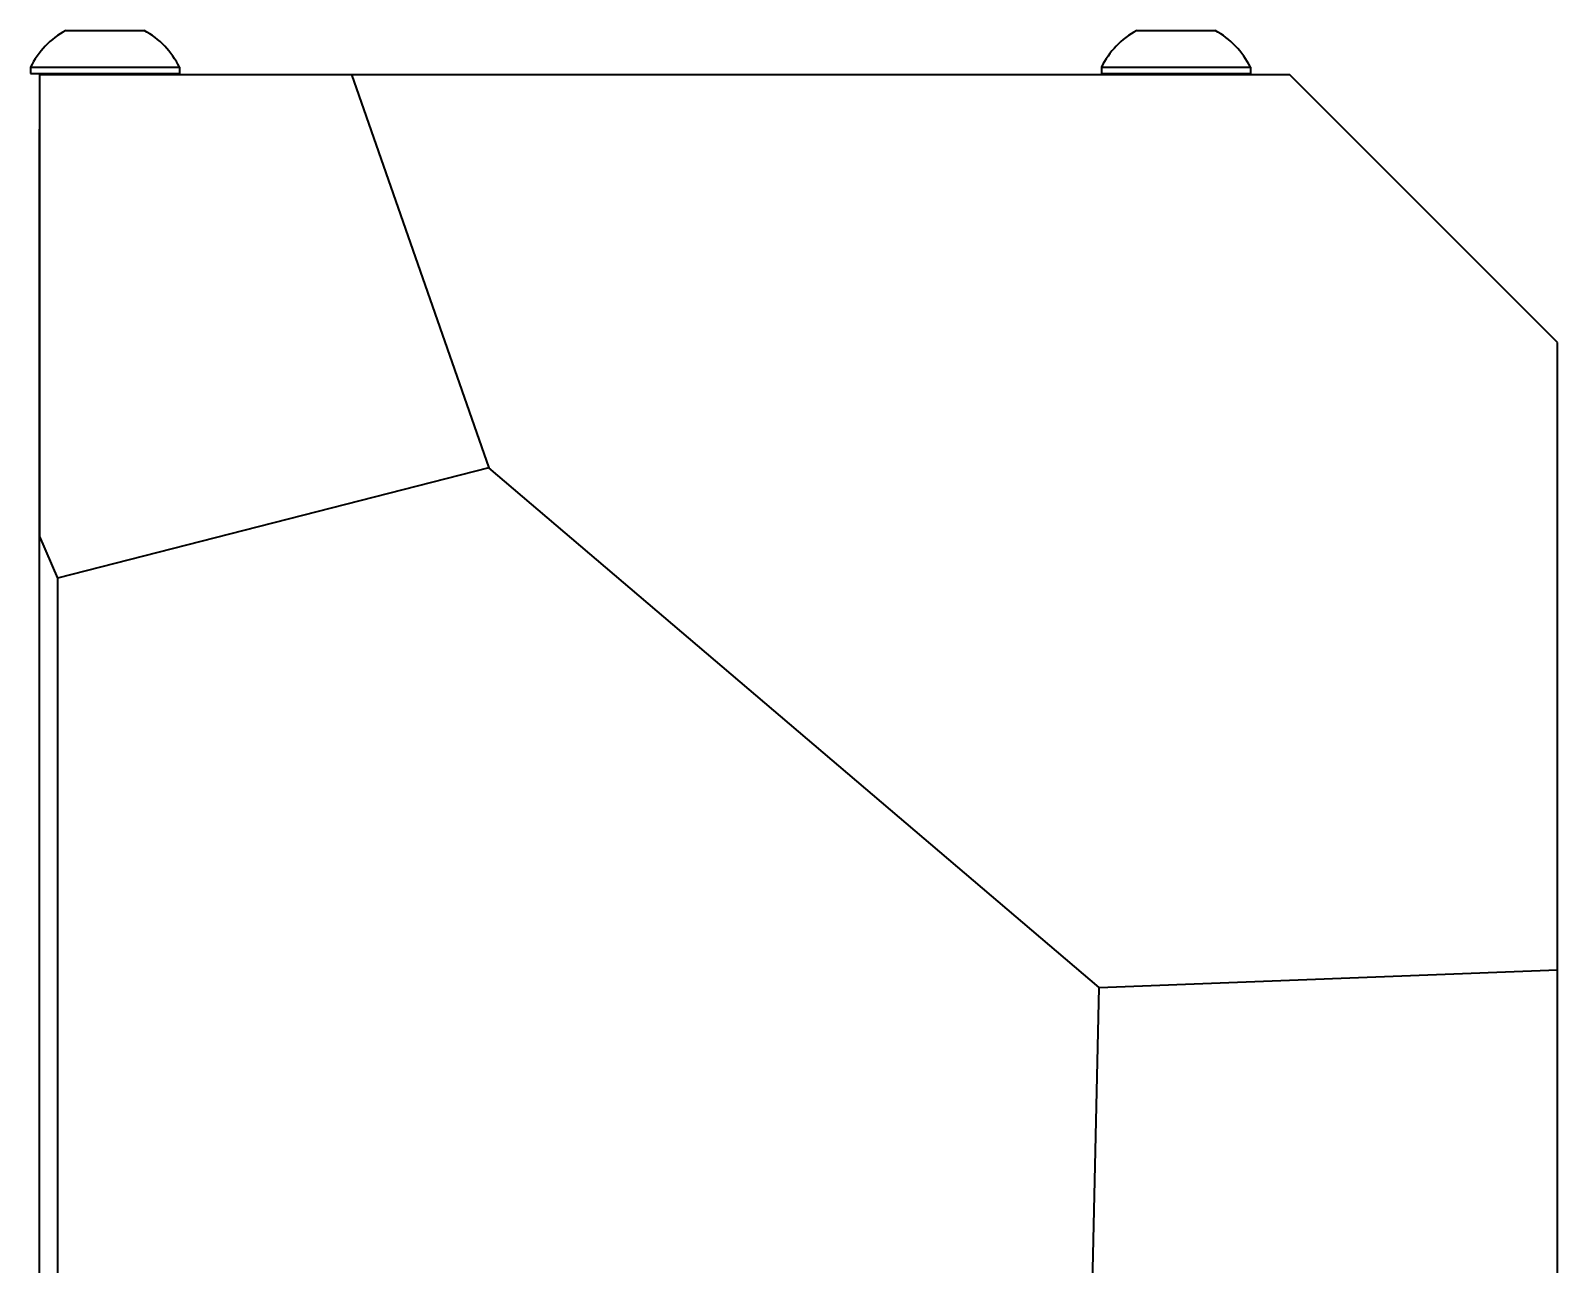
# Model space of a CAD drawing. Header units: millimetres. Extents: x 15 to 415, y 5 to 292.
# Drawn here: x 55.34 to 69.95, y 114.02 to 125.83 of the extents above; entities that cross this region are included whole.
import ezdxf

# ---------------------------------------------------------------- set-up
doc = ezdxf.new("R2010")
doc.units = ezdxf.units.MM
doc.layers.add('Geometries', color=7, linetype='Continuous')

msp = doc.modelspace()

# ---------------------------------------------------------------- linework, layer by layer
at = {"layer": 'Geometries', "linetype": 'Continuous', "lineweight": 40}
for p, q in [((55.6728, 125.829), (56.4228, 125.829)), ((65.9228, 125.829), (66.6728, 125.829)), ((55.3353, 125.4783), (56.7603, 125.4783)), ((55.3353, 125.4783), (55.3353, 125.4165)), ((55.3353, 125.4165), (55.6728, 125.4165)), ((55.4197, 125.4085), (55.6728, 125.4085)), ((55.4197, 125.4085), (55.4197, 124.8835)), ((55.6728, 125.4165), (56.4228, 125.4165)), ((55.6728, 125.4165), (55.6728, 125.4085)), ((55.6728, 125.4085), (56.4228, 125.4085)), ((56.4228, 125.4165), (56.4228, 125.4085)), ((56.4228, 125.4165), (56.7603, 125.4165)), ((56.4228, 125.4085), (58.4061, 125.4085)), ((56.7603, 125.4783), (56.7603, 125.4165)), ((58.4061, 125.4085), (65.9228, 125.4085)), ((58.4061, 125.4085), (59.7221, 121.6438)), ((65.5853, 125.4783), (65.5853, 125.4165)), ((65.5853, 125.4783), (67.0103, 125.4783)), ((65.5853, 125.4165), (65.9228, 125.4165)), ((65.9228, 125.4165), (65.9228, 125.4085)), ((65.9228, 125.4165), (66.6728, 125.4165)), ((65.9228, 125.4085), (66.6728, 125.4085)), ((66.6728, 125.4165), (66.6728, 125.4085)), ((66.6728, 125.4165), (67.0103, 125.4165)), ((66.6728, 125.4085), (67.3853, 125.4085)), ((67.0103, 125.4783), (67.0103, 125.4165)), ((69.9497, 122.844), (67.3853, 125.4085)), ((55.4196, 121.1788), (55.4196, 124.8835)), ((55.4197, 124.8835), (55.4196, 124.8835)), ((55.4197, 124.8835), (55.4197, 121.1788)), ((69.9497, 116.8398), (69.9497, 122.844)), ((59.7221, 121.6438), (55.5935, 120.5875)), ((65.5638, 116.6691), (59.7221, 121.6438)), ((55.4196, 110.4835), (55.4196, 121.1788)), ((55.4196, 121.1788), (55.4197, 121.1788)), ((55.4197, 121.1788), (55.4197, 120.9857)), ((55.4197, 120.9857), (55.5935, 120.5875)), ((55.4197, 110.5084), (55.4197, 120.9857)), ((55.5935, 120.5875), (55.5935, 110.5084)), ((65.5638, 116.6691), (69.9497, 116.8398)), ((69.9497, 110.5084), (69.9497, 116.8398)), ((65.4902, 113.3623), (65.5638, 116.6691))]:
    msp.add_line(p, q, dxfattribs=at)
for centre, start, end in [((56.0478, 125.1302), 118.22264, 153.96274), ((56.0478, 125.1302), 26.03726, 61.77733), ((66.2978, 125.1302), 118.22264, 153.96274), ((66.2978, 125.1302), 26.03726, 61.77733)]:
    msp.add_arc(centre, 0.793, start, end, dxfattribs=at)

doc.saveas('drawing.dxf')
